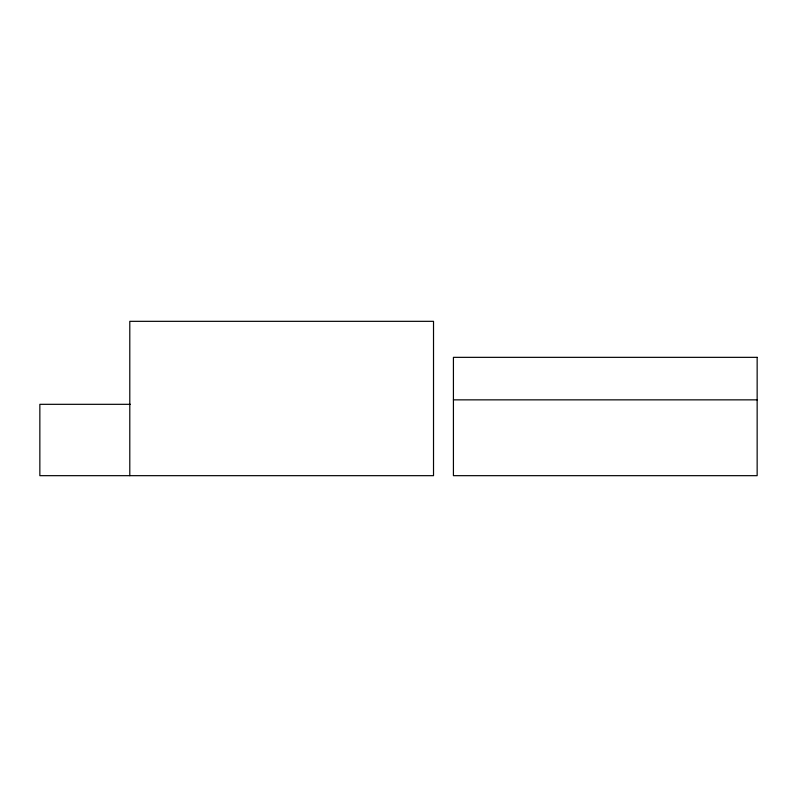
<?xml version="1.0" encoding="UTF-8"?>
<svg xmlns="http://www.w3.org/2000/svg" width="797" height="797" viewBox="0 0 797 797"><rect width="100%" height="100%" fill="white"/><g stroke="black" fill="none" stroke-linecap="round" stroke-linejoin="round"><path stroke-width="1.2" d="M453.423 399.855L757.15 399.855M130.449 404.318L39.85 404.318L39.85 475.67L433.518 475.67L433.518 321.33L129.791 321.33L129.791 475.67M757.15 357.345L453.423 357.345L453.423 475.67L757.15 475.67L757.15 357.345"/></g></svg>
